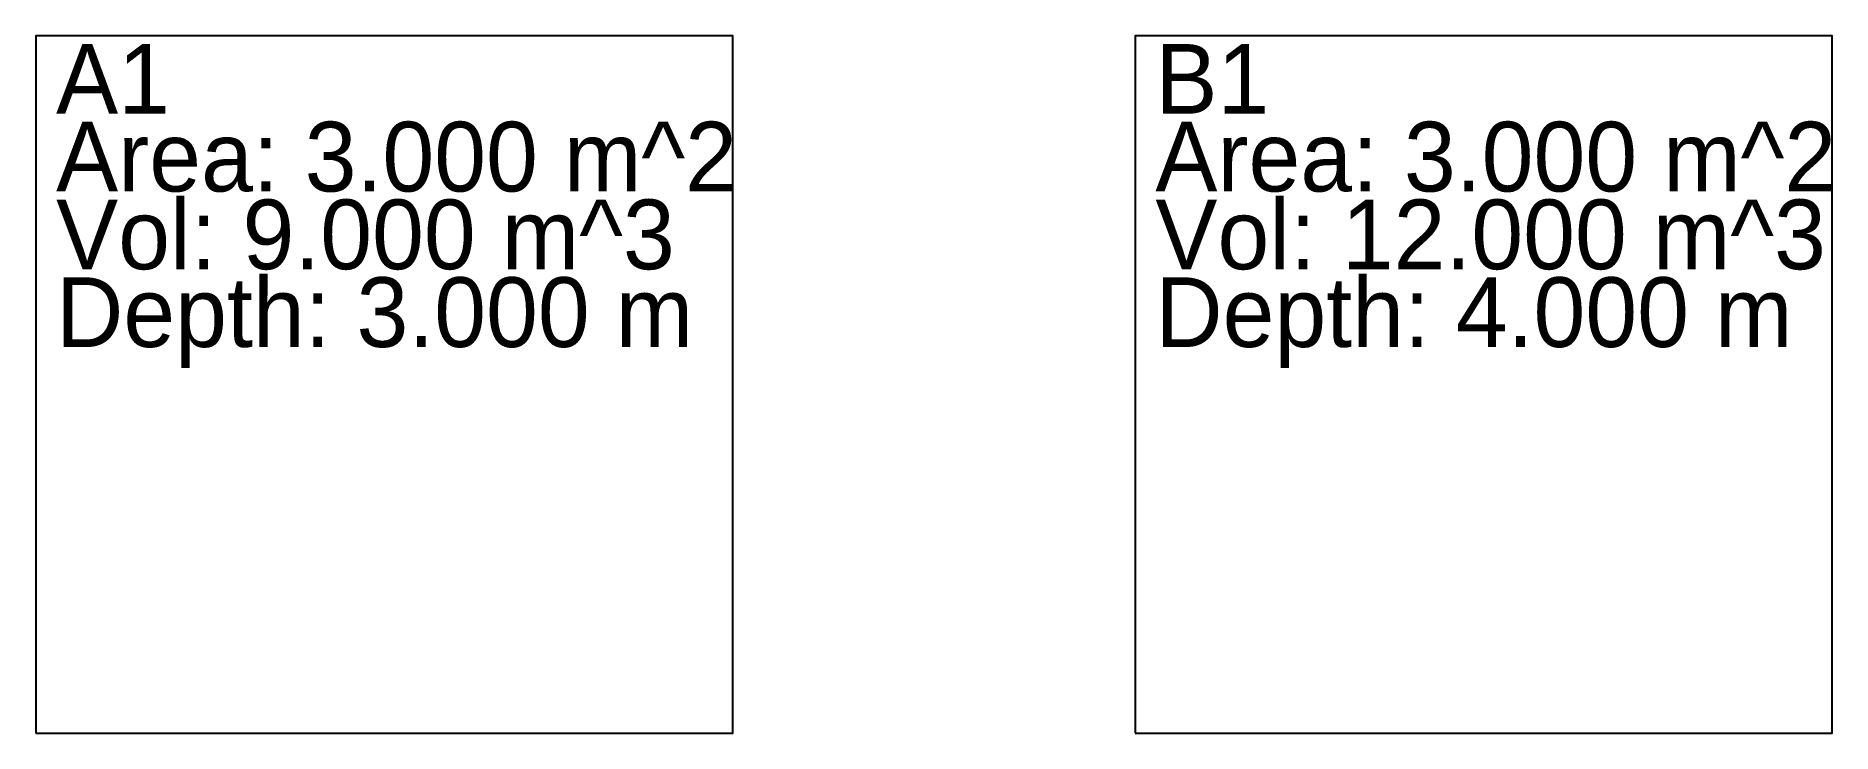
# Model space of a CAD drawing. Header units: metres. Extents: x 1 to 5.46, y 1 to 2.73.
import ezdxf

# ---------------------------------------------------------------- set-up
doc = ezdxf.new("R2010")
doc.units = ezdxf.units.M

msp = doc.modelspace()

# ---------------------------------------------------------------- linework, layer by layer
for points in [[(1, 1), (2.7321, 1), (2.7321, 2.7321), (1, 2.7321)], [(3.7321, 1), (5.4641, 1), (5.4641, 2.7321), (3.7321, 2.7321)]]:
    msp.add_lwpolyline(points, close=True)

# ---------------------------------------------------------------- texts
for s, height, p in [('A1', 0.17321, (1.05, 2.5388)), ('B1', 0.17321, (3.7821, 2.5388)), ('Area: 3.000 m^2', 0.173205, (1.05, 2.3456)), ('Area: 3.000 m^2', 0.173205, (3.7821, 2.3456)), ('Vol: 9.000 m^3', 0.173205, (1.05, 2.1524)), ('Vol: 12.000 m^3', 0.173205, (3.7821, 2.1524)), ('Depth: 3.000 m', 0.173205, (1.05, 1.9592)), ('Depth: 4.000 m', 0.173205, (3.7821, 1.9592))]:
    msp.add_text(s, height=height).set_placement(p)

doc.saveas('drawing.dxf')
